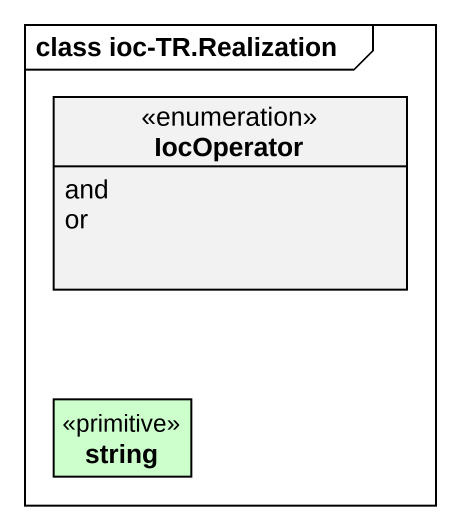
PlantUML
@startuml
mainframe class ioc-TR.Realization
hide circle
hide empty members
enum IocOperator {
  and
  or
}
class string <<primitive>> #CCFFCC
@enduml
